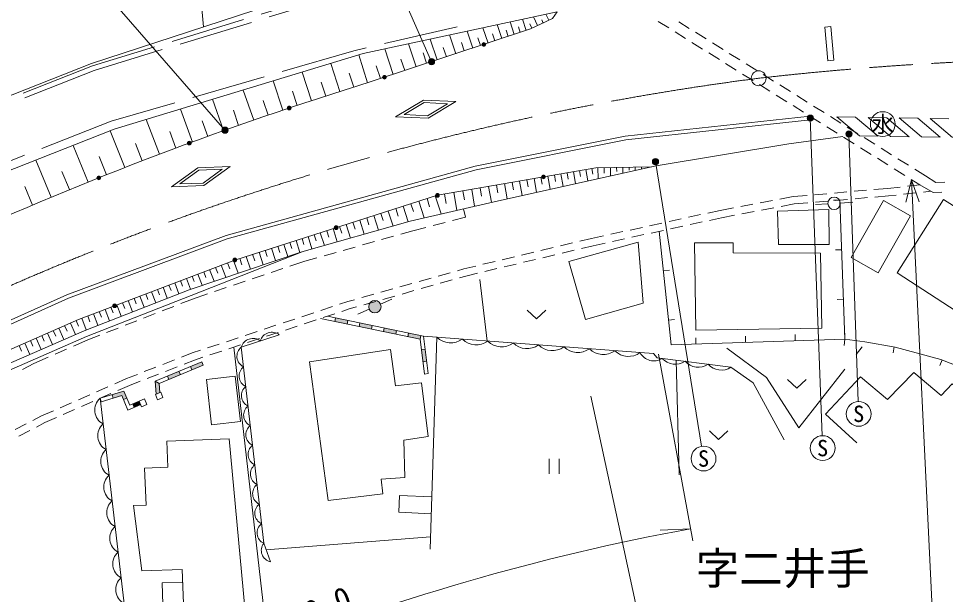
# Model space of a CAD drawing. Units: millimetres, scale not verified. Extents: x 40000 to 680000, y 20000 to 380000.
# Drawn here: x 112010 to 186620, y 261660 to 308035 of the extents above; entities that cross this region are included whole.
import ezdxf
from ezdxf.enums import TextEntityAlignment as Align

# ---------------------------------------------------------------- set-up
doc = ezdxf.new("R2010")
doc.units = ezdxf.units.MM
doc.header["$LTSCALE"] = 1000
doc.linetypes.add('CHAIN', pattern=[18.5, 12, -1.5, 3.5, -1.5])
doc.linetypes.add('DASHED', pattern=[7.5, 6, -1.5])
for name, color, linetype, lineweight in [('M-BGD', 7, 'Continuous', 13), ('M-BGD-EXST', 7, 'Continuous', 13), ('M-BMK', 2, 'CHAIN', 13), ('M-BMK-SRVR', 3, 'Continuous', 13), ('M-STR-HTXT', 7, 'Continuous', 13), ('M-STR-STRC', 7, 'Continuous', 13)]:
    doc.layers.add(name, color=color, linetype=linetype, lineweight=lineweight)
doc.layers.add('M-BMK-HTXT', color=7, linetype='Continuous')
doc.styles.add('ＭＳ ゴシック', font='')
doc.styles.get('ＭＳ ゴシック').set_extended_font_data('MS Gothic')

msp = doc.modelspace()

# ---------------------------------------------------------------- hatches: boundary and pattern name
at = {"layer": 'M-BGD'}
for points in [[(149315, 305952, -0.41421), (149465, 306102, -0.41421), (149615, 305952, -1)], [(141308, 303305, -0.41421), (141458, 303455, -0.41421), (141608, 303305, -1)], [(133650, 300834, -0.41421), (133800, 300984, -0.41421), (133950, 300834, -1)], [(125611, 298008, -0.41421), (125761, 298158, -0.41421), (125911, 298008, -1)], [(118314, 295205, -0.41421), (118464, 295355, -0.41421), (118614, 295205, -1)], [(154407, 295309, -1), (154111, 295257, -0.41421), (154233, 295431, -0.41421)], [(145872, 293826, -1), (145576, 293775, -0.41421), (145699, 293948, -0.41421)], [(137718, 291220, -1), (137423, 291169, -0.41421), (137545, 291342, -0.41421)], [(129565, 288614, -1), (129269, 288563, -0.41421), (129391, 288737, -0.41421)], [(119894, 284935, -1), (119599, 284884, -0.41421), (119721, 285057, -0.41421)], [(140238, 284629, -0.41421), (140492, 285289, -0.41421), (141152, 285034, -1)], [(138513, 283732), (137534, 283937), (137473, 283643), (138451, 283438)], [(140470, 283321), (139492, 283526), (139430, 283233), (140409, 283028)], [(142428, 282911), (141449, 283116), (141387, 282823), (142366, 282617)], [(144385, 282501), (143406, 282706), (143345, 282412), (144324, 282207)], [(144730, 281425), (144432, 281386), (144564, 280394), (144861, 280434)], [(126881, 280126), (126766, 280403), (125843, 280018), (125958, 279741)], [(124920, 279633), (123997, 279248), (124112, 278971), (125035, 279356)], [(123316, 278639), (122998, 278832), (123091, 277795), (123381, 277917)], [(120491, 278035), (119534, 277745), (119621, 277458), (120319, 277669), (120453, 277351), (120730, 277468)], [(121842, 276943), (121725, 277219), (121209, 277002), (121325, 276725)]]:
    msp.add_hatch(color=256, dxfattribs=at).paths.add_polyline_path(points)
at = {"layer": 'M-STR-HTXT'}
for points in [[(145473, 304679, -1), (145034, 304440, -0.41421), (145134, 304779, -0.41421)], [(175568, 299833, -0.41421), (175558, 300187, -0.41421), (175911, 300197, -1)], [(128840, 299164, -1), (128401, 298925, -0.41421), (128501, 299264, -0.41421)], [(178682, 298560, -0.41421), (178673, 298913, -0.41421), (179026, 298922, -1)], [(163131, 296309, -1), (163427, 296712, -0.41421), (163480, 296362, -0.41421)]]:
    msp.add_hatch(color=256, dxfattribs=at).paths.add_polyline_path(points)

# ---------------------------------------------------------------- linework, layer by layer
at = {"layer": 'M-BGD'}
for p, q in [((153785, 307461), (153449, 308167)), ((154688, 307890), (154454, 308383)), ((150911, 306430), (150544, 307542)), ((151914, 306762), (151583, 307765)), ((152864, 307076), (152566, 307977)), ((153333, 307246), (153165, 307599)), ((154236, 307675), (154119, 307922)), ((164348, 307276), (163500, 307806)), ((165152, 307775), (166000, 307245)), ((147204, 305205), (146705, 306716)), ((148568, 305656), (148117, 307020)), ((149800, 306063), (149392, 307294)), ((150355, 306246), (150172, 306802)), ((151413, 306596), (151247, 307098)), ((152389, 306919), (152240, 307369)), ((165704, 306428), (164856, 306958)), ((166509, 306927), (167357, 306397)), ((144020, 304152), (143407, 306006)), ((145693, 304705), (145140, 306379)), ((147886, 305430), (147661, 306112)), ((149184, 305859), (148980, 306475)), ((167061, 305580), (166213, 306110)), ((167866, 306079), (168714, 305549)), ((142165, 303539), (141486, 305593)), ((144856, 304428), (144580, 305265)), ((146449, 304955), (146199, 305710)), ((168418, 304731), (167570, 305262)), ((169222, 305231), (170070, 304701)), ((137860, 302159), (137150, 304427)), ((140110, 302864), (139405, 305114)), ((143093, 303845), (142786, 304772)), ((169774, 303883), (168927, 304413)), ((135603, 301417), (134841, 303725)), ((141138, 303199), (140799, 304226)), ((170579, 304383), (171427, 303853)), ((133295, 300655), (132516, 303017)), ((136731, 301789), (136359, 302917)), ((138985, 302512), (138633, 303637)), ((171131, 303035), (170283, 303565)), ((171936, 303535), (172784, 303004)), ((130941, 299853), (130094, 302279)), ((134449, 301036), (134068, 302190)), ((172488, 302187), (171640, 302717)), ((173292, 302686), (174140, 302156)), ((128515, 299006), (127634, 301530)), ((132115, 300263), (131705, 301437)), ((173845, 301339), (172997, 301869)), ((174649, 301838), (175497, 301308)), ((126004, 298090), (125035, 300739)), ((175201, 300491), (174353, 301021)), ((176006, 300990), (176854, 300460)), ((129728, 299430), (129304, 300643)), ((176558, 299642), (175710, 300172)), ((177363, 300142), (178210, 299612)), ((123360, 297106), (122293, 299905)), ((127259, 298549), (126800, 299804)), ((177915, 298794), (177067, 299324)), ((178719, 299294), (179567, 298764)), ((120563, 296035), (119383, 298990)), ((124679, 297605), (124195, 298930)), ((179271, 297946), (178423, 298476)), ((180076, 298445), (180924, 297915)), ((117601, 294858), (116418, 297821)), ((121960, 296572), (121427, 297972)), ((180628, 297098), (179780, 297628)), ((181433, 297597), (182281, 297067)), ((114640, 293643), (113389, 296627)), ((119080, 295451), (118494, 296919)), ((181985, 296250), (181137, 296780)), ((182789, 296749), (183637, 296219)), ((116119, 294255), (115500, 295730)), ((155666, 295528), (155842, 294518)), ((156171, 295615), (156259, 295111)), ((156676, 295703), (156843, 294739)), ((157169, 295789), (157252, 295307)), ((157661, 295874), (157821, 294955)), ((158154, 295960), (158234, 295500)), ((158649, 296020), (158664, 295142)), ((159149, 296029), (159156, 295590)), ((159649, 296038), (159661, 295362)), ((160149, 296047), (160155, 295709)), ((160648, 296056), (160657, 295582)), ((161148, 296065), (161153, 295828)), ((161648, 296074), (161653, 295802)), ((162148, 296082), (162151, 295947)), ((183341, 295402), (182493, 295932)), ((184146, 295901), (185014, 295358)), ((151125, 294739), (151336, 293523)), ((151733, 294844), (151838, 294236)), ((152341, 294950), (152542, 293789)), ((152921, 295051), (153022, 294470)), ((153501, 295151), (153694, 294044)), ((154055, 295248), (154151, 294694)), ((154609, 295344), (154793, 294286)), ((155138, 295436), (155230, 294907)), ((184563, 294638), (183850, 295083)), ((185014, 295358), (185845, 294836)), ((185845, 294836), (186557, 294859)), ((113145, 293014), (112520, 294505)), ((147052, 294031), (147302, 292595)), ((147770, 294156), (147895, 293438)), ((148489, 294281), (148724, 292925)), ((149167, 294398), (149284, 293720)), ((149845, 294516), (150067, 293236)), ((150485, 294627), (150596, 293987)), ((177675, 293983), (178672, 294070)), ((179269, 294121), (180266, 294207)), ((180864, 294259), (181985, 294356)), ((181985, 294356), (182976, 294464)), ((183249, 293891), (184243, 293999)), ((183572, 294529), (184563, 294638)), ((184562, 294638), (185627, 294029)), ((184840, 294064), (185449, 294131)), ((185627, 294029), (186339, 294052)), ((144218, 293319), (144647, 291979)), ((144888, 293533), (145102, 292863)), ((145558, 293747), (146022, 292298)), ((146302, 293901), (146433, 293151)), ((171712, 293195), (172695, 293381)), ((173284, 293493), (174362, 293697)), ((174362, 293697), (175484, 293794)), ((176081, 293846), (177078, 293932)), ((176152, 293249), (177148, 293336)), ((178117, 293419), (177617, 293401)), ((177746, 293387), (178742, 293473)), ((178117, 293419), (178529, 282210)), ((178153, 293181), (179152, 293240)), ((179340, 293525), (180336, 293611)), ((180934, 293663), (182043, 293759)), ((182043, 293759), (182653, 293825)), ((141766, 292535), (142151, 291329)), ((142369, 292728), (142561, 292125)), ((142972, 292921), (143370, 291674)), ((143595, 293120), (143794, 292497)), ((167500, 292369), (168473, 292581)), ((168473, 292581), (169551, 292785)), ((170140, 292897), (171123, 293083)), ((170241, 292306), (171224, 292492)), ((171813, 292603), (172796, 292789)), ((173385, 292901), (174444, 293102)), ((174444, 293102), (175554, 293198)), ((177155, 293123), (176157, 293064)), ((139471, 291802), (139831, 290673)), ((140035, 291982), (140215, 291418)), ((140599, 292163), (140972, 290996)), ((141183, 292349), (141369, 291766)), ((146930, 291764), (147990, 292036)), ((164374, 291688), (165351, 291901)), ((165937, 292029), (166914, 292242)), ((167627, 291783), (168593, 291993)), ((168593, 291993), (169652, 292194)), ((137323, 291115), (137660, 290059)), ((137851, 291284), (138020, 290756)), ((138379, 291453), (138728, 290361)), ((138925, 291627), (139099, 291082)), ((143738, 290947), (144799, 291219)), ((145380, 291367), (146349, 291615)), ((161247, 291007), (162224, 291220)), ((162810, 291347), (163788, 291560)), ((164500, 291102), (165477, 291315)), ((166064, 291442), (167041, 291655)), ((134831, 290319), (134985, 289837)), ((135313, 290473), (135629, 289485)), ((135807, 290631), (135965, 290137)), ((136301, 290789), (136628, 289767)), ((136812, 290952), (136975, 290441)), ((141228, 290237), (142191, 290509)), ((142768, 290673), (143738, 290947)), ((157176, 290101), (158125, 290327)), ((158125, 290327), (159098, 290538)), ((159684, 290666), (160661, 290879)), ((159810, 290080), (160787, 290293)), ((161374, 290420), (162351, 290633)), ((162937, 290761), (163914, 290974)), ((132375, 289534), (132693, 288540)), ((132872, 289693), (133031, 289196)), ((133369, 289852), (133682, 288872)), ((133859, 290008), (134015, 289519)), ((134348, 290165), (134657, 289200)), ((138149, 289366), (139112, 289638)), ((139689, 289802), (140651, 290074)), ((154063, 289359), (155036, 289591)), ((155620, 289730), (156593, 289961)), ((157319, 289518), (158258, 289742)), ((158258, 289742), (159224, 289952)), ((130340, 288884), (130668, 287859)), ((130853, 289048), (131016, 288535)), ((131365, 289211), (131688, 288202)), ((131870, 289373), (132031, 288868)), ((135062, 288493), (136032, 288768)), ((136610, 288931), (137572, 289203)), ((150951, 288617), (151923, 288849)), ((152507, 288988), (153480, 289220)), ((154206, 288776), (155178, 289008)), ((155762, 289147), (156735, 289379)), ((178263, 289422), (177764, 289404)), ((127859, 287996), (128038, 287526)), ((128330, 288175), (128701, 287198)), ((128818, 288361), (129004, 287872)), ((129307, 288547), (129693, 287531)), ((129823, 288718), (129988, 288201)), ((133853, 288086), (135062, 288493)), ((147862, 287881), (148811, 288107)), ((149394, 288246), (150367, 288478)), ((151093, 288034), (152066, 288266)), ((152649, 288405), (153622, 288637)), ((125987, 287284), (126152, 286850)), ((126454, 287462), (126798, 286558)), ((126922, 287639), (127094, 287187)), ((127389, 287817), (127747, 286877)), ((130820, 287066), (131768, 287385)), ((132337, 287576), (133284, 287895)), ((145792, 287297), (146755, 287569)), ((147332, 287732), (147862, 287881)), ((147495, 287155), (148013, 287301)), ((148013, 287301), (148953, 287524)), ((149536, 287664), (150509, 287895)), ((163905, 287731), (164402, 287783)), ((124118, 286573), (124285, 286133)), ((124585, 286750), (124916, 285880)), ((125052, 286928), (125218, 286493)), ((125520, 287106), (125850, 286239)), ((129303, 286556), (130251, 286875)), ((142712, 286429), (143675, 286700)), ((144252, 286863), (145215, 287135)), ((144416, 286286), (145378, 286557)), ((145956, 286720), (146918, 286992)), ((149142, 287016), (149733, 282067)), ((122248, 285861), (122419, 285414)), ((122716, 286039), (123053, 285153)), ((123183, 286217), (123352, 285774)), ((123650, 286395), (123984, 285516)), ((126009, 285448), (127218, 285855)), ((127787, 286046), (128735, 286365)), ((139633, 285560), (140595, 285831)), ((141172, 285994), (142135, 286266)), ((142876, 285851), (143838, 286123)), ((120379, 285150), (120552, 284695)), ((120846, 285328), (121190, 284425)), ((121314, 285506), (121485, 285054)), ((121781, 285684), (122121, 284789)), ((125061, 285078), (126009, 285448)), ((137855, 285026), (138525, 285247)), ((138525, 285247), (139055, 285397)), ((139796, 284982), (140758, 285254)), ((141152, 285034), (142066, 285439)), ((141336, 285417), (142298, 285688)), ((178410, 285425), (177911, 285406)), ((118510, 284439), (118686, 283975)), ((118977, 284617), (119327, 283698)), ((119444, 284795), (119619, 284335)), ((119912, 284972), (120258, 284062)), ((122080, 283914), (123011, 284278)), ((123570, 284496), (124502, 284860)), ((134817, 284022), (135767, 284336)), ((136336, 284524), (137286, 284838)), ((136526, 283955), (137475, 284269)), ((138045, 284457), (138701, 284674)), ((138701, 284674), (139218, 284820)), ((140238, 284629), (139323, 284224)), ((116641, 283717), (116843, 283257)), ((117107, 283905), (117463, 282970)), ((117575, 284083), (117753, 283616)), ((118042, 284261), (118395, 283334)), ((120589, 283332), (121521, 283696)), ((133298, 283520), (134247, 283834)), ((135006, 283453), (135956, 283767)), ((137473, 283643), (137534, 283937)), ((138451, 283438), (138513, 283732)), ((139430, 283233), (139492, 283526)), ((164322, 283753), (164819, 283805)), ((114801, 282908), (115003, 282449)), ((115261, 283110), (115665, 282190)), ((115721, 283312), (115923, 282853)), ((116181, 283515), (116586, 282594)), ((119099, 282750), (120030, 283114)), ((130259, 282516), (131209, 282830)), ((131779, 283018), (132728, 283332)), ((133487, 282951), (134437, 283265)), ((140409, 283028), (140470, 283321)), ((141387, 282823), (141449, 283116)), ((142366, 282617), (142428, 282911)), ((112965, 282101), (113167, 281642)), ((113424, 282303), (113828, 281385)), ((113883, 282504), (114085, 282045)), ((114342, 282706), (114746, 281787)), ((116421, 281648), (117591, 282161)), ((117591, 282161), (118540, 282532)), ((128740, 282014), (129690, 282328)), ((130449, 281947), (131398, 282261)), ((131968, 282449), (132918, 282763)), ((143345, 282412), (143406, 282706)), ((144324, 282207), (144385, 282501)), ((145686, 282374), (145138, 265297)), ((166535, 281833), (166519, 282333)), ((170533, 281959), (170517, 282459)), ((174531, 282084), (174515, 282584)), ((178529, 282210), (178461, 281715)), ((178529, 282210), (178513, 282710)), ((112049, 281698), (112250, 281240)), ((112507, 281899), (112910, 280982)), ((114955, 281006), (115871, 281407)), ((125981, 281103), (126651, 281324)), ((127221, 281512), (128170, 281826)), ((128930, 281445), (129879, 281759)), ((129337, 281579), (131775, 260242)), ((144730, 281425), (144432, 281386)), ((182482, 281601), (182400, 281108)), ((113235, 280251), (114406, 280765)), ((123625, 280184), (124556, 280547)), ((125115, 280765), (125981, 281103)), ((125332, 280205), (126185, 280538)), ((126185, 280538), (126841, 280755)), ((127410, 280943), (128360, 281257)), ((186342, 280556), (186159, 280091)), ((112340, 279771), (113235, 280251)), ((122134, 279603), (123065, 279966)), ((123841, 279624), (124773, 279988)), ((125958, 279741), (125843, 280018)), ((126881, 280126), (126766, 280403)), ((144861, 280434), (144564, 280394)), ((164942, 280528), (165187, 271302)), ((119755, 278628), (120709, 279047)), ((120709, 279047), (121575, 279385)), ((122350, 279043), (123282, 279406)), ((124112, 278971), (123997, 279248)), ((125035, 279356), (124920, 279633)), ((144992, 279442), (144695, 279403)), ((118290, 277984), (119206, 278387)), ((120000, 278081), (120938, 278493)), ((120938, 278493), (121791, 278825)), ((123316, 278639), (122998, 278832)), ((116826, 277341), (117741, 277743)), ((118535, 277437), (119451, 277839)), ((119621, 277458), (119534, 277745)), ((115361, 276697), (116276, 277099)), ((117071, 276793), (117986, 277195)), ((118577, 277455), (120743, 258871)), ((118664, 277168), (118577, 277455)), ((120730, 277468), (120453, 277351)), ((121325, 276725), (121209, 277002)), ((113858, 276036), (114812, 276455)), ((115606, 276149), (116521, 276551)), ((111750, 274932), (112636, 275396)), ((113167, 275674), (113858, 276036)), ((113443, 275141), (114118, 275495)), ((114118, 275495), (115057, 275908)), ((112026, 274399), (112911, 274863)), ((154729, 272576), (154729, 271376)), ((155529, 272576), (155529, 271376)), ((131747, 265778), (132298, 264287)), ((131943, 265247), (145170, 266288))]:
    msp.add_line(p, q, dxfattribs=at)
at = {"layer": 'M-BGD', "linetype": 'DASHED'}
msp.add_line((147990, 292036), (147832, 292718), dxfattribs=at)
at = {"layer": 'M-BGD'}
for points in [[(125150, 320583), (126615, 310605), (126886, 307356)], [(144464, 312325), (130957, 308684), (117889, 304420), (95497, 295594), (82230, 289737), (67985, 282360)], [(140393, 302953), (153228, 307196), (155002, 308039), (155367, 308580), (139753, 305220), (119707, 299118), (97661, 290427), (85306, 284731), (71410, 277422)], [(82306, 261713), (85309, 264420), (89855, 267802), (95057, 271265), (100555, 274575), (110585, 279963), (117285, 282901), (125736, 286200), (134825, 289258), (143539, 291722), (150632, 293367), (163341, 296175), (174011, 297954), (178349, 298523)], [(80241, 264691), (86556, 268895), (104064, 278188), (116827, 283799), (129417, 288589), (145724, 293800), (158487, 296018), (162990, 296097)], [(178529, 282210), (164529, 281770), (163573, 290900)], [(82594, 261299), (85626, 264033), (90143, 267393), (95325, 270843), (100803, 274140), (110804, 279513), (117476, 282439), (125907, 285730), (134837, 289261)], [(152957, 284560), (153707, 283860), (154457, 284560)], [(144695, 279403), (144324, 282207), (136316, 283885)], [(144992, 279442), (144593, 282457), (136884, 284073)], [(131747, 265778), (129942, 281569), (132996, 282578)], [(144593, 282457), (163122, 281050), (163405, 280725), (169355, 279962), (171132, 278707), (173644, 274112)], [(178529, 282210), (180128, 281992), (182581, 281585), (186256, 280590), (190007, 279115), (193902, 276970), (197734, 274070)], [(123091, 277795), (122998, 278832), (126766, 280403)], [(123381, 277917), (123316, 278639), (126881, 280126)], [(179480, 273866), (176966, 276168), (179793, 279180), (181953, 277361), (184077, 279522), (186266, 277690), (187160, 278607), (188590, 277407), (188878, 277694), (191001, 275758), (190968, 275378), (189913, 274194)], [(173916, 278973), (174666, 278273), (175416, 278973)], [(121725, 277219), (120969, 276901), (120491, 278035), (118577, 277455)], [(121842, 276943), (120809, 276508), (120319, 277669), (118664, 277168)], [(167614, 274835), (168364, 274135), (169114, 274835)], [(125346, 259540), (125180, 263659), (121923, 263573), (121263, 268825), (122283, 268856), (122158, 271825), (124029, 271904), (123953, 274009), (128971, 274189), (130225, 260587)], [(145274, 269525), (142669, 269639), (142610, 268276), (145230, 268162)]]:
    msp.add_lwpolyline(points, dxfattribs=at)
at = {"layer": 'M-BGD', "linetype": 'DASHED'}
for points in [[(148711, 317052), (148791, 312164), (143374, 311353), (137929, 309911), (118087, 303853), (95728, 295040), (82489, 289196), (68330, 281863)], [(144464, 312325), (117955, 304231), (95574, 295409), (82316, 289557), (68077, 282183)], [(147306, 307378), (138993, 305433), (119477, 299779), (97386, 291071), (84348, 285316), (70801, 278300)], [(169014, 281495), (172219, 279124), (174809, 275078), (179928, 281599)], [(125222, 262624), (123566, 262602), (123668, 259559)]]:
    msp.add_lwpolyline(points, dxfattribs=at)
at = {"layer": 'M-BGD'}
for points in [[(181206, 287566), (179030, 288798), (181625, 293379), (183800, 292148)], [(186463, 293451), (182737, 287560), (194823, 279683), (197668, 283930), (197092, 284316), (198227, 286012)], [(156309, 288465), (157634, 283791), (162278, 285123), (161896, 290038)], [(166528, 282930), (176655, 283103), (176552, 289138), (169528, 289170), (169531, 289971), (166417, 289985)], [(135433, 280387), (136943, 269229), (141323, 269773), (141207, 270955), (143108, 271078), (143016, 274084), (144973, 274391), (144454, 278706), (142355, 278454), (141961, 281381)], [(123022, 277766), (123451, 277946), (123635, 277508), (123206, 277328)], [(121725, 277219), (122154, 277400), (122338, 276962), (121910, 276781)]]:
    msp.add_lwpolyline(points, close=True, dxfattribs=at)
at = {"layer": 'M-BGD', "linetype": 'DASHED'}
for points in [[(173185, 289834), (177246, 289846), (177237, 292665), (173099, 292523)], [(129864, 275587), (129456, 279231), (127141, 278972), (127549, 275328)]]:
    msp.add_lwpolyline(points, close=True, dxfattribs=at)
at = {"layer": 'M-BGD'}
for centre, radius in [((149465, 305952), 150), ((141458, 303305), 150), ((133800, 300834), 150), ((125761, 298008), 150), ((118464, 295205), 150), ((154259, 295283), 150), ((145724, 293800), 150), ((177654, 293152), 500), ((137571, 291195), 150), ((129417, 288589), 150), ((119747, 284910), 150), ((140695, 284831), 500)]:
    msp.add_circle(centre, radius, dxfattribs=at)
for centre, radius, start, end in [((224064, 31228), 284315, 107.1149, 121.74558), ((132403, 281809), 971, 52.3663, 164.20273), ((130876, 281304), 971, 52.3663, 164.20273), ((146800, 283494), 1579, 225.16134, 306.15105), ((148845, 283339), 1579, 225.16134, 306.15105), ((150890, 283183), 1579, 225.16134, 306.15105), ((130520, 280835), 934, 128.23704, 244.80275), ((152934, 283028), 1579, 225.16134, 306.15105), ((154979, 282873), 1579, 225.16134, 306.15105), ((157024, 282717), 1579, 225.16134, 306.15105), ((159069, 282562), 1579, 225.16134, 306.15105), ((161114, 282407), 1579, 225.16134, 306.15105), ((163136, 281697), 1229, 207.40112, 303.49289), ((164874, 281618), 1420, 221.74113, 303.65326), ((130701, 279256), 934, 128.23704, 244.80275), ((166721, 281381), 1420, 221.74113, 303.65326), ((168568, 281145), 1420, 221.74113, 303.65326), ((130881, 277677), 934, 128.23704, 244.80275), ((119401, 276505), 1258, 130.93121, 242.36298), ((131062, 276098), 934, 128.23704, 244.80275), ((119642, 274440), 1258, 130.93121, 242.36298), ((131242, 274519), 934, 128.23704, 244.80275), ((119882, 272375), 1258, 130.93121, 242.36298), ((131423, 272939), 934, 128.23704, 244.80275), ((131603, 271360), 934, 128.23704, 244.80275), ((120123, 270310), 1258, 130.93121, 242.36298), ((131783, 269781), 934, 128.23704, 244.80275), ((120364, 268245), 1258, 130.93121, 242.36298), ((131964, 268202), 934, 128.23704, 244.80275), ((120604, 266180), 1258, 130.93121, 242.36298), ((132144, 266623), 934, 128.23704, 244.80275), ((132483, 265202), 934, 142.00094, 258.56664), ((120845, 264115), 1258, 130.93121, 242.36298), ((121086, 262051), 1258, 130.93121, 242.36298)]:
    msp.add_arc(centre, radius, start, end, dxfattribs=at)
at = {"layer": 'M-BGD-EXST'}
msp.add_circle((181576, 299534), 1000, dxfattribs=at)
at = {"layer": 'M-BMK'}
for centre, radius, start, end in [((199874, 54833), 250000, 73.59036, 96.49769), ((199667, 85027), 220000, 97.33411, 123.63472)]:
    msp.add_arc(centre, radius, start, end, dxfattribs=at)
at = {"layer": 'M-BMK-SRVR'}
msp.add_circle((171583, 303227), 600, dxfattribs=at)
at = {"layer": 'M-STR-HTXT'}
for p, q in [((145253, 304560), (139733, 317048)), ((128621, 299045), (119566, 309427)), ((175739, 300015), (176696, 274445)), ((178854, 298741), (179600, 277204)), ((163279, 296510), (166985, 273593)), ((183890, 295059), (183437, 293235)), ((183890, 295059), (185974, 251571)), ((183890, 295059), (184515, 293287)), ((163513, 281016), (166288, 265974)), ((158070, 277638), (161880, 259993)), ((166106, 266957), (163654, 266836))]:
    msp.add_line(p, q, dxfattribs=at)
for centre in [(145253, 304560), (175739, 300015), (128621, 299045), (178854, 298741), (163279, 296510)]:
    msp.add_circle(centre, 250, dxfattribs=at)
for radius, start, end in [(255000, 102.80231, 123.78731), (250000, 101.45018, 123.78731), (185000, 100.45194, 123.42438)]:
    msp.add_arc((199667, 85027), radius, start, end, dxfattribs=at)
at = {"layer": 'M-STR-STRC'}
for p, q in [((176901, 307351), (177399, 307396)), ((177399, 307396), (177644, 304672)), ((176901, 307351), (177146, 304627)), ((177146, 304627), (177644, 304672)), ((175723, 300164), (175755, 299866)), ((177889, 300123), (179389, 300095)), ((179692, 298589), (177889, 300123)), ((181192, 298561), (179389, 300095)), ((180389, 300076), (181888, 300049)), ((182191, 298543), (180389, 300076)), ((183691, 298515), (181888, 300049)), ((182888, 300030), (184388, 300002)), ((184691, 298497), (182888, 300030)), ((186191, 298469), (184388, 300002)), ((185388, 299984), (186888, 299956)), ((187191, 298450), (185388, 299984)), ((179692, 298589), (181192, 298561)), ((182191, 298543), (183691, 298515)), ((184691, 298497), (186191, 298469))]:
    msp.add_line(p, q, dxfattribs=at)
for points in [[(144973, 300010), (147213, 301349), (144606, 301464), (142365, 300125)], [(144924, 300204), (146538, 301179), (144655, 301270), (143040, 300295)], [(126936, 294598), (129054, 296123), (126446, 296015), (124328, 294490)], [(126871, 294787), (128396, 295896), (126511, 295826), (124986, 294717)]]:
    msp.add_lwpolyline(points, close=True, dxfattribs=at)
for points in [[(79110, 266321), (85669, 270404), (103010, 280003), (115906, 285796), (128722, 290577), (148763, 296136), (160844, 298555), (175723, 300164)], [(79282, 266074), (85821, 270146), (103144, 279734), (116020, 285518), (128815, 290291), (148832, 295844), (160890, 298258), (175755, 299866)]]:
    msp.add_lwpolyline(points, dxfattribs=at)
for centre in [(179635, 276204), (176733, 273446), (167145, 272606)]:
    msp.add_circle(centre, 1000, dxfattribs=at)

# ---------------------------------------------------------------- texts
at = {"layer": 'M-BGD-EXST', "style": 'ＭＳ ゴシック'}
msp.add_text('水', height=1320, dxfattribs=at).set_placement((181576, 299534), align=Align.MIDDLE_CENTER)
at = {"layer": 'M-BMK-HTXT', "style": 'ＭＳ ゴシック'}
msp.add_text('字二井手', height=2566, dxfattribs=at).set_placement((173519, 263753), align=Align.MIDDLE_CENTER)
at = {"layer": 'M-STR-HTXT', "style": 'ＭＳ ゴシック'}
msp.add_text('路肩Con\u3000L=89.0', height=1833, rotation=22.374, dxfattribs=at).set_placement((130550, 256630), align=Align.BOTTOM_CENTER)
at = {"layer": 'M-STR-STRC', "style": 'ＭＳ ゴシック'}
for p in [(179635, 276204), (176733, 273446), (167145, 272606)]:
    msp.add_text('S', height=1320, dxfattribs=at).set_placement(p, align=Align.MIDDLE_CENTER)

doc.saveas('drawing.dxf')
